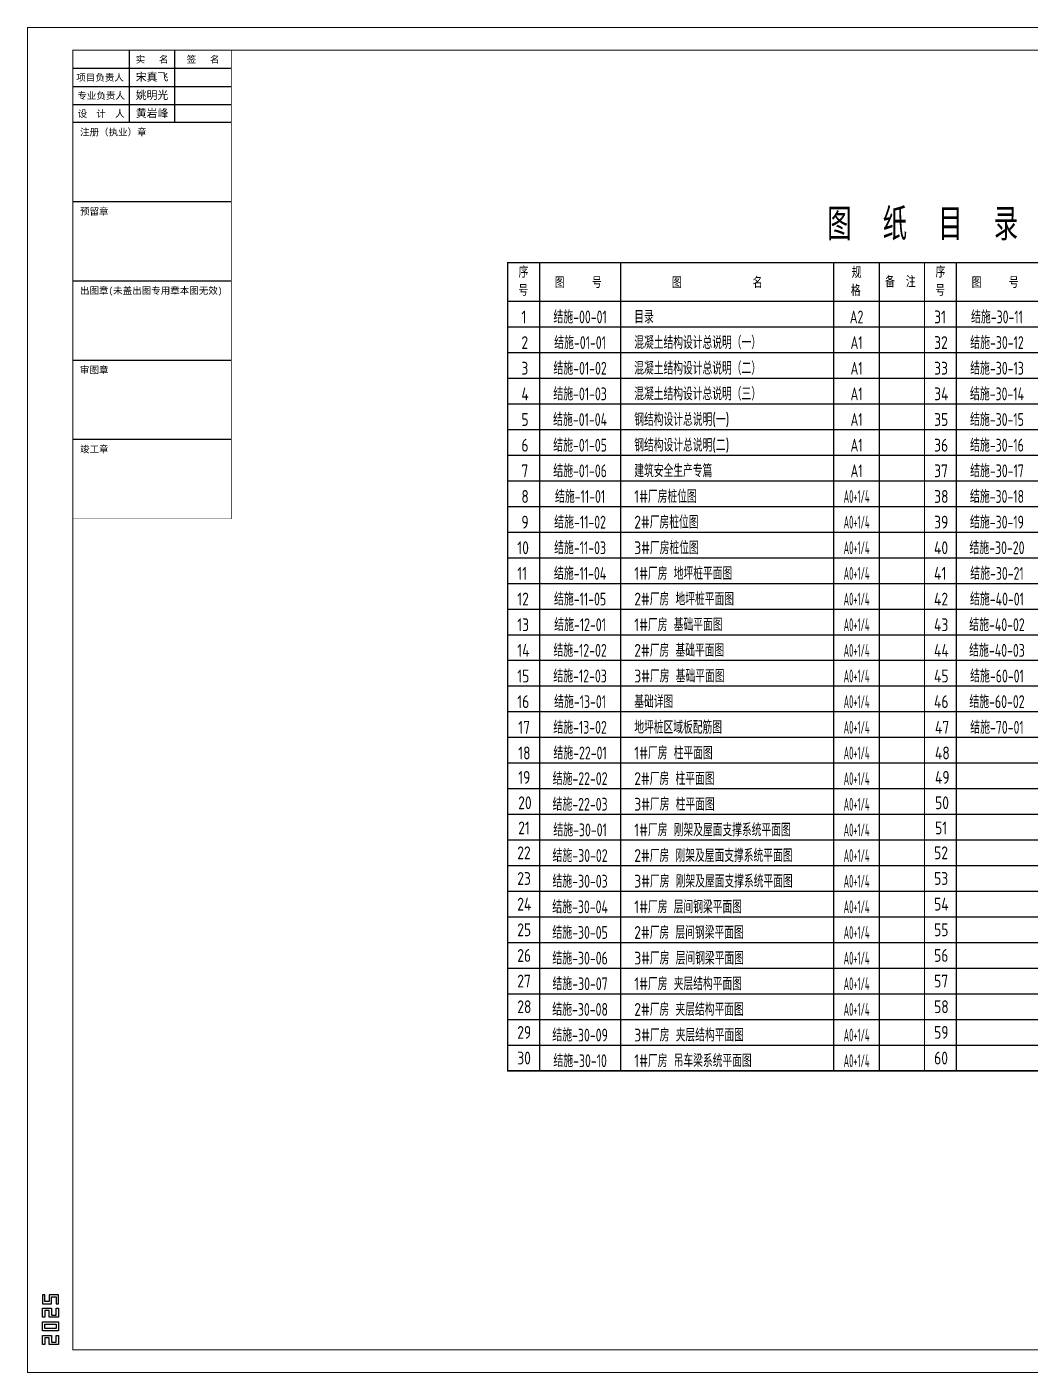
# Model space of a CAD drawing. Extents: x 497777 to 784122, y -229332 to 980813.
# Drawn here: x 497784 to 529060, y 938823 to 980813 of the extents above; entities that cross this region are included whole.
import ezdxf
from ezdxf.enums import TextEntityAlignment as Align

# ---------------------------------------------------------------- set-up
doc = ezdxf.new("R2010")
doc.units = 0
doc.header["$LTSCALE"] = 1000
doc.header["$MEASUREMENT"] = 0
for name, color, linetype in [('0-cxFrame', 155, 'Continuous'), ('PUB_TEXT', 7, 'Continuous'), ('qianming', 155, 'Continuous'), ('TK', 9, 'Continuous')]:
    doc.layers.add(name, color=color, linetype=linetype)
doc.styles.add('cq1', font='tssdeng1.shx', dxfattribs={"width": 0.7, "bigfont": 'tssdchn.shx'})
doc.styles.add('cx_biaoti', font='')
doc.styles.add('cx_tuqian1', font='')
doc.styles.add('图框宋体', font='', dxfattribs={"width": 0.75})
doc.styles.add('黑体', font='simhei.ttf', dxfattribs={"height": 12})
doc.styles.get('cx_biaoti').set_extended_font_data('SimSun')
doc.styles.get('cx_tuqian1').set_extended_font_data('SimSun')
doc.styles.get('图框宋体').set_extended_font_data('SimSun')

# ---------------------------------------------------------------- blocks, each defined once
blk = doc.blocks.new('zjcx_lan_xinxi(Dragon)')
for p, q in [((7000, -3200), (0, -3200)), ((7000, -6700), (0, -6700)), ((7000, -10200), (0, -10200)), ((7000, -13700), (0, -13700)), ((7000, -17200), (0, -17200))]:
    blk.add_line(p, q)
at = {"const_width": 25}
blk.add_lwpolyline([(0, -20700), (7000, -20700), (7000, 0), (0, 0)], close=True, dxfattribs=at)
for points in [[(2500, -3200), (2500, 0)], [(4500, -3200), (4500, 0)], [(0, -800), (7000, -800)], [(0, -1600), (7000, -1600)], [(0, -2400), (7000, -2400)]]:
    blk.add_lwpolyline(points)
for points in [[(7000, -3200), (7000, 0)], [(0, -3200), (7000, -3200)], [(0, -20700), (7000, -20700), (7000, -3200)], [(0, -20700), (7000, -20700)]]:
    blk.add_lwpolyline(points, dxfattribs=at)
at = {"style": '图框宋体'}
for s, p in [('实   名', (3500, -400)), ('签   名', (5750, -400)), ('项目负责人', (1204, -1200)), ('专业负责人', (1250, -2000)), ('设  计  人', (1250, -2800))]:
    blk.add_text(s, height=300, dxfattribs=at).set_placement(p, align=Align.MIDDLE)
for s, p in [('注册（执业）章', (318, -3771)), ('预留章', (318, -7271)), ('出图章(未盖出图专用章本图无效)', (318, -10771)), ('审图章', (318, -14271)), ('竣工章', (318, -17771))]:
    blk.add_text(s, height=300, dxfattribs=at).set_placement(p)
blk = doc.blocks.new('T-信息(Dragon)')
at = {"layer": '0-cxFrame'}
blk.add_blockref('zjcx_lan_xinxi(Dragon)', (0, 0), dxfattribs=at)
at = {"layer": 'qianming', "color": 3, "style": 'cx_biaoti'}
for s, p in [('宋真飞', (3497, -1185)), ('姚明光', (3497, -1985)), ('黄岩峰', (3497, -2785))]:
    blk.add_text(s, height=350, dxfattribs=at).set_placement(p, align=Align.MIDDLE_CENTER)
blk = doc.blocks.new('TK22.A1 L(Dragon)')
at = {"layer": '0-cxFrame', "color": 7, "const_width": 0.5}
blk.add_lwpolyline([(0, 0), (-841, 0), (-841, 594), (0, 594)], close=True, dxfattribs=at)
at = {"layer": '0-cxFrame', "const_width": 0.5}
blk.add_lwpolyline([(-80, 10), (-821, 10), (-821, 584), (-80, 584)], close=True, dxfattribs=at)
at = {"layer": 'Defpoints', "color": 2}
for points in [[(-833.37, 34.37), (-834.37, 34.37), (-834.37, 30.37), (-830.37, 30.37), (-830.37, 33.37), (-828.37, 33.37), (-828.37, 30.37), (-827.37, 30.37), (-827.37, 34.37), (-831.37, 34.37), (-831.37, 31.37), (-833.37, 31.37), (-833.37, 34.37)], [(-833.37, 24.37), (-834.37, 24.37), (-834.37, 28.37), (-830.37, 28.37), (-830.37, 25.37), (-828.37, 25.37), (-828.37, 28.37), (-827.37, 28.37), (-827.37, 24.37), (-831.37, 24.37), (-831.37, 27.37), (-833.37, 27.37), (-833.37, 24.37)], [(-833.37, 12.37), (-834.37, 12.37), (-834.37, 16.37), (-830.37, 16.37), (-830.37, 13.37), (-828.37, 13.37), (-828.37, 16.37), (-827.37, 16.37), (-827.37, 12.37), (-831.37, 12.37), (-831.37, 15.37), (-833.37, 15.37), (-833.37, 12.37)]]:
    blk.add_lwpolyline(points, dxfattribs=at)
for points in [[(-834.37, 18.37), (-834.37, 22.37), (-827.37, 22.37), (-827.37, 18.37)], [(-833.37, 19.37), (-833.37, 21.37), (-828.37, 21.37), (-828.37, 19.37)]]:
    blk.add_lwpolyline(points, close=True, dxfattribs=at)
at = {"layer": '0-cxFrame', "xscale": 0.01, "yscale": 0.01, "zscale": 0.01}
blk.add_blockref('T-信息(Dragon)', (-821, 584), dxfattribs=at)
at = {"style": '黑体', "flags": 4}
blk.add_attdef('图幅', text='', height=3.3, dxfattribs=at).set_placement((-40, 3), align=Align.RIGHT)
at = {"layer": 'Defpoints', "color": 6, "flags": 4}
for tag, height, style, p in [('tufu', 3.3, '黑体', (-12, 12)), ('dwfname', 4, 'cx_tuqian1', (-80, 3))]:
    blk.add_attdef(tag, text='', height=height, dxfattribs=dict(at, style=style)).set_placement(p, align=Align.RIGHT)

msp = doc.modelspace()

# ---------------------------------------------------------------- linework, layer by layer
at = {"layer": 'TK'}
for p, q in [((513771.2, 948255.3), (513771.2, 973455.3)), ((516290, 973455.3), (516290, 948255.3)), ((522932.6, 973455.3), (522932.6, 948255.3)), ((524369.6, 948255.3), (524369.6, 973455.3)), ((526769, 948255.3), (526769, 973455.3)), ((512771.2, 972255.3), (525769, 972255.3)), ((525769, 972255.3), (538766.8, 972255.3)), ((512771.2, 971455.3), (525769, 971455.3)), ((525769, 971455.3), (538766.8, 971455.3)), ((512771.2, 970655.3), (525769, 970655.3)), ((525769, 970655.3), (538766.8, 970655.3)), ((512771.2, 969855.3), (525769, 969855.3)), ((525769, 969855.3), (538766.8, 969855.3)), ((512771.2, 969055.3), (525769, 969055.3)), ((525769, 969055.3), (538766.8, 969055.3)), ((512771.2, 968255.3), (525769, 968255.3)), ((525769, 968255.3), (538766.8, 968255.3)), ((512771.2, 967455.3), (525769, 967455.3)), ((525769, 967455.3), (538766.8, 967455.3)), ((512771.2, 966655.3), (525769, 966655.3)), ((525769, 966655.3), (538766.8, 966655.3)), ((512771.2, 965855.3), (525769, 965855.3)), ((525769, 965855.3), (538766.8, 965855.3)), ((512771.2, 965055.3), (525769, 965055.3)), ((525769, 965055.3), (538766.8, 965055.3)), ((512771.2, 964255.3), (525769, 964255.3)), ((525769, 964255.3), (538766.8, 964255.3)), ((512771.2, 963455.3), (525769, 963455.3)), ((525769, 963455.3), (538766.8, 963455.3)), ((512771.2, 962655.3), (525769, 962655.3)), ((525769, 962655.3), (538766.8, 962655.3)), ((512771.2, 961855.3), (525769, 961855.3)), ((525769, 961855.3), (538766.8, 961855.3)), ((512771.2, 961055.3), (525769, 961055.3)), ((525769, 961055.3), (538766.8, 961055.3)), ((512771.2, 960255.3), (525769, 960255.3)), ((525769, 960255.3), (538766.8, 960255.3)), ((512771.2, 959455.3), (525769, 959455.3)), ((525769, 959455.3), (538766.8, 959455.3)), ((512771.2, 958655.3), (525769, 958655.3)), ((525769, 958655.3), (538766.8, 958655.3)), ((512771.2, 957855.3), (525769, 957855.3)), ((525769, 957855.3), (538766.8, 957855.3)), ((512771.2, 957055.3), (525769, 957055.3)), ((525769, 957055.3), (538766.8, 957055.3)), ((512771.2, 956255.3), (525769, 956255.3)), ((525769, 956255.3), (538766.8, 956255.3)), ((512771.2, 955455.3), (525769, 955455.3)), ((525769, 955455.3), (538766.8, 955455.3)), ((512771.2, 954655.3), (525769, 954655.3)), ((525769, 954655.3), (538766.8, 954655.3)), ((512771.2, 953855.3), (525769, 953855.3)), ((525769, 953855.3), (538766.8, 953855.3)), ((512771.2, 953055.3), (525769, 953055.3)), ((525769, 953055.3), (538766.8, 953055.3)), ((512771.2, 952255.3), (525769, 952255.3)), ((525769, 952255.3), (538766.8, 952255.3)), ((512771.2, 951455.3), (525769, 951455.3)), ((525769, 951455.3), (538766.8, 951455.3)), ((512771.2, 950655.3), (525769, 950655.3)), ((525769, 950655.3), (538766.8, 950655.3)), ((512771.2, 949855.3), (525769, 949855.3)), ((525769, 949855.3), (538766.8, 949855.3)), ((512771.2, 949055.3), (525769, 949055.3)), ((525769, 949055.3), (538766.8, 949055.3)), ((512771.2, 948255.3), (525769, 948255.3)), ((525769, 948255.3), (538766.8, 948255.3))]:
    msp.add_line(p, q, dxfattribs=at)
at = {"layer": 'TK', "const_width": 40}
for points in [[(525769, 948255.3), (525769, 973455.3), (512771.2, 973455.3), (512771.2, 948255.3)], [(538766.8, 948255.3), (538766.8, 973455.3), (525769, 973455.3), (525769, 948255.3)]]:
    msp.add_lwpolyline(points, close=True, dxfattribs=at)
for points in [[(512771.2, 973455.3), (525769, 973455.3)], [(525769, 973455.3), (538766.8, 973455.3)]]:
    msp.add_lwpolyline(points, dxfattribs=at)

# ---------------------------------------------------------------- block references
at = {"layer": '0-cxFrame', "xscale": 70.63020214030915, "yscale": 70.63020214030915, "zscale": 70.63020214030915}
msp.add_blockref('TK22.A1 L(Dragon)', (557201.7, 938840.8), dxfattribs=at)

# ---------------------------------------------------------------- texts
at = {"layer": 'PUB_TEXT', "style": 'cq1', "width": 0.8}
for s, p in [('1', (513201, 971566.3)), ('目录', (516719.8, 971566.3)), ('31', (526070.5, 971566.3)), ('2', (513201, 970766.3)), ('混凝土结构设计总说明（一）', (516719.8, 970766.3)), ('32', (526070.5, 970766.3)), ('混凝土结构设计总说明（二）', (516719.8, 969966.3)), ('3', (513201, 969966.3)), ('33', (526070.5, 969966.3)), ('4', (513201, 969166.3)), ('混凝土结构设计总说明（三）', (516719.8, 969166.3)), ('34', (526070.5, 969166.3)), ('5', (513201, 968366.3)), ('钢结构设计总说明(一)', (516719.8, 968366.3)), ('35', (526070.5, 968366.3)), ('6', (513201, 967566.3)), ('钢结构设计总说明(二)', (516719.8, 967566.3)), ('36', (526070.5, 967566.3)), ('7', (513201, 966766.3)), ('建筑安全生产专篇', (516719.8, 966766.3)), ('37', (526070.5, 966766.3)), ('8', (513201, 965966.3)), ('1#厂房桩位图', (516719.8, 965966.3)), ('38', (526070.5, 965966.3)), ('9', (513201, 965166.3)), ('2#厂房桩位图', (516719.8, 965166.3)), ('39', (526070.5, 965166.3)), ('10', (513072.2, 964366.3)), ('3#厂房桩位图', (516719.8, 964366.3)), ('40', (526066.1, 964366.3)), ('11', (513072.2, 963566.3)), ('1#厂房 地坪桩平面图', (516719.8, 963566.3)), ('41', (526066.1, 963566.3)), ('12', (513072.2, 962766.3)), ('2#厂房 地坪桩平面图', (516719.8, 962766.3)), ('42', (526066.1, 962766.3)), ('1#厂房 基础平面图', (516719.8, 961966.3)), ('13', (513072.2, 961966.3)), ('43', (526066.1, 961966.3)), ('14', (513072.2, 961166.3)), ('2#厂房 基础平面图', (516719.8, 961166.3)), ('44', (526066.1, 961166.3)), ('15', (513072.2, 960366.3)), ('3#厂房 基础平面图', (516719.8, 960366.3)), ('45', (526066.1, 960366.3)), ('16', (513072.2, 959566.3)), ('基础详图', (516719.8, 959566.3)), ('46', (526066.1, 959566.3)), ('17', (513101.9, 958766.3)), ('地坪桩区域板配筋图', (516719.8, 958766.3)), ('47', (526095.7, 958766.3)), ('18', (513101.9, 957966.3)), ('1#厂房 柱平面图', (516719.8, 957966.3)), ('48', (526095.7, 957966.3)), ('19', (513101.9, 957204.1)), ('2#厂房 柱平面图', (516719.8, 957166.3)), ('49', (526095.7, 957204.1)), ('20', (513101.9, 956412.1)), ('3#厂房 柱平面图', (516719.8, 956366.3)), ('50', (526099.6, 956412.1)), ('21', (513101.9, 955627.4)), ('1#厂房 刚架及屋面支撑系统平面图', (516719.8, 955566.3)), ('51', (526099.6, 955627.4)), ('22', (513072.2, 954850.3)), ('2#厂房 刚架及屋面支撑系统平面图', (516719.8, 954766.3)), ('52', (526070, 954850.3)), ('23', (513072.2, 954050.3)), ('53', (526070, 954050.3)), ('3#厂房 刚架及屋面支撑系统平面图', (516719.8, 953966.3)), ('24', (513072.2, 953250.3)), ('1#厂房 层间钢梁平面图', (516719.8, 953166.3)), ('54', (526070, 953250.3)), ('25', (513072.2, 952450.3)), ('2#厂房 层间钢梁平面图', (516719.8, 952366.3)), ('55', (526070, 952450.3)), ('26', (513072.2, 951650.3)), ('3#厂房 层间钢梁平面图', (516719.8, 951566.3)), ('56', (526070, 951650.3)), ('27', (513072.2, 950850.3)), ('1#厂房 夹层结构平面图', (516719.8, 950766.3)), ('57', (526070, 950850.3)), ('28', (513072.2, 950050.3)), ('2#厂房 夹层结构平面图', (516719.8, 949966.3)), ('58', (526070, 950050.3)), ('29', (513072.2, 949250.3)), ('3#厂房 夹层结构平面图', (516719.8, 949166.3)), ('59', (526070, 949250.3)), ('30', (513072.2, 948450.3)), ('1#厂房 吊车梁系统平面图', (516719.8, 948366.3)), ('60', (526070, 948450.3))]:
    msp.add_text(s, height=400, dxfattribs=at).set_placement(p)
at = {"layer": 'PUB_TEXT', "style": 'cq1'}
for s, width, p in [('结施-00-01', 0.7, (515030.6, 971566.3)), ('A2', 0.7, (523651.1, 971566.3)), ('结施-30-11', 0.7, (528028.4, 971566.3)), ('结施-01-01', 0.7, (515030.6, 970766.3)), ('A1', 0.7, (523651.1, 970766.3)), ('结施-30-12', 0.7, (528028.4, 970766.3)), ('结施-01-02', 0.7, (515030.6, 969966.3)), ('结施-30-13', 0.7, (528028.4, 969966.3)), ('A1', 0.7, (523651.1, 969966.3)), ('结施-01-03', 0.7, (515030.6, 969166.3)), ('A1', 0.7, (523651.1, 969166.3)), ('结施-30-14', 0.7, (528028.4, 969166.3)), ('结施-01-04', 0.7, (515030.6, 968366.3)), ('A1', 0.7, (523651.1, 968366.3)), ('结施-30-15', 0.7, (528028.4, 968366.3)), ('结施-01-05', 0.7, (515030.6, 967566.3)), ('A1', 0.7, (523651.1, 967566.3)), ('结施-30-16', 0.7, (528028.4, 967566.3)), ('结施-01-06', 0.7, (515030.6, 966766.3)), ('A1', 0.7, (523651.1, 966766.3)), ('结施-30-17', 0.7, (528028.4, 966766.3)), ('结施-11-01', 0.7, (515030.6, 965966.3)), ('A0+1/4', 0.5, (523651.1, 965966.3)), ('结施-30-18', 0.7, (528028.4, 965966.3)), ('结施-11-02', 0.7, (515030.6, 965166.3)), ('A0+1/4', 0.5, (523651.1, 965166.3)), ('结施-30-19', 0.7, (528028.4, 965166.3)), ('结施-11-03', 0.7, (515030.6, 964366.3)), ('A0+1/4', 0.5, (523651.1, 964366.3)), ('结施-30-20', 0.7, (528028.4, 964366.3)), ('结施-11-04', 0.7, (515030.6, 963566.3)), ('A0+1/4', 0.5, (523651.1, 963566.3)), ('结施-30-21', 0.7, (528028.4, 963566.3)), ('结施-11-05', 0.7, (515030.6, 962766.3)), ('A0+1/4', 0.5, (523651.1, 962766.3)), ('结施-40-01', 0.7, (528028.4, 962766.3)), ('结施-12-01', 0.7, (515030.6, 961966.3)), ('结施-40-02', 0.7, (528028.4, 961966.3)), ('A0+1/4', 0.5, (523651.1, 961966.3)), ('结施-12-02', 0.7, (515030.6, 961166.3)), ('A0+1/4', 0.5, (523651.1, 961166.3)), ('结施-40-03', 0.7, (528028.4, 961166.3)), ('结施-12-03', 0.7, (515030.6, 960366.3)), ('A0+1/4', 0.5, (523651.1, 960366.3)), ('结施-60-01', 0.7, (528028.4, 960366.3)), ('结施-13-01', 0.7, (515030.6, 959566.3)), ('A0+1/4', 0.5, (523651.1, 959566.3)), ('结施-60-02', 0.7, (528028.4, 959566.3)), ('结施-13-02', 0.7, (515030.6, 958766.3)), ('A0+1/4', 0.5, (523651.1, 958766.3)), ('结施-70-01', 0.7, (528028.4, 958766.3)), ('结施-22-01', 0.7, (515030.6, 957966.3)), ('A0+1/4', 0.5, (523651.1, 957966.3)), ('结施-22-02', 0.7, (515030.6, 957166.3)), ('A0+1/4', 0.5, (523651.1, 957166.3)), ('结施-22-03', 0.7, (515030.6, 956366.3)), ('A0+1/4', 0.5, (523651.1, 956366.3)), ('结施-30-01', 0.7, (515030.6, 955566.3)), ('A0+1/4', 0.5, (523651.1, 955566.3)), ('结施-30-02', 0.7, (515030.6, 954766.3)), ('A0+1/4', 0.5, (523651.1, 954766.3)), ('结施-30-03', 0.7, (515030.6, 953966.3)), ('A0+1/4', 0.5, (523651.1, 953966.3)), ('结施-30-04', 0.7, (515030.6, 953166.3)), ('A0+1/4', 0.5, (523651.1, 953166.3)), ('结施-30-05', 0.7, (515030.6, 952366.3)), ('A0+1/4', 0.5, (523651.1, 952366.3)), ('结施-30-06', 0.7, (515030.6, 951566.3)), ('A0+1/4', 0.5, (523651.1, 951566.3)), ('结施-30-07', 0.7, (515030.6, 950766.3)), ('A0+1/4', 0.5, (523651.1, 950766.3)), ('结施-30-08', 0.7, (515030.6, 949966.3)), ('A0+1/4', 0.5, (523651.1, 949966.3)), ('结施-30-09', 0.7, (515030.6, 949166.3)), ('A0+1/4', 0.5, (523651.1, 949166.3)), ('结施-30-10', 0.7, (515030.6, 948366.3)), ('A0+1/4', 0.5, (523651.1, 948366.3))]:
    msp.add_text(s, height=400, dxfattribs=dict(at, width=width)).set_placement(p, align=Align.CENTER)
at = {"layer": 'TK', "style": 'cq1', "width": 0.8}
for s, height, p in [('图  纸  目  录', 1000, (522734.1, 974157.7)), ('序', 350, (513112.8, 972992.5)), ('规', 350, (523495.9, 972978.7)), ('序', 350, (526110.6, 972992.5)), ('图     号', 350, (514240.9, 972667.4)), ('图             名', 350, (517892, 972665.6)), ('备  注', 350, (524538.7, 972691.6)), ('图     号', 350, (527238.7, 972667.4)), ('号', 350, (513104.9, 972423.7)), ('格', 350, (523470.8, 972417.7)), ('号', 350, (526102.7, 972423.7))]:
    msp.add_text(s, height=height, dxfattribs=at).set_placement(p)

doc.saveas('drawing.dxf')
